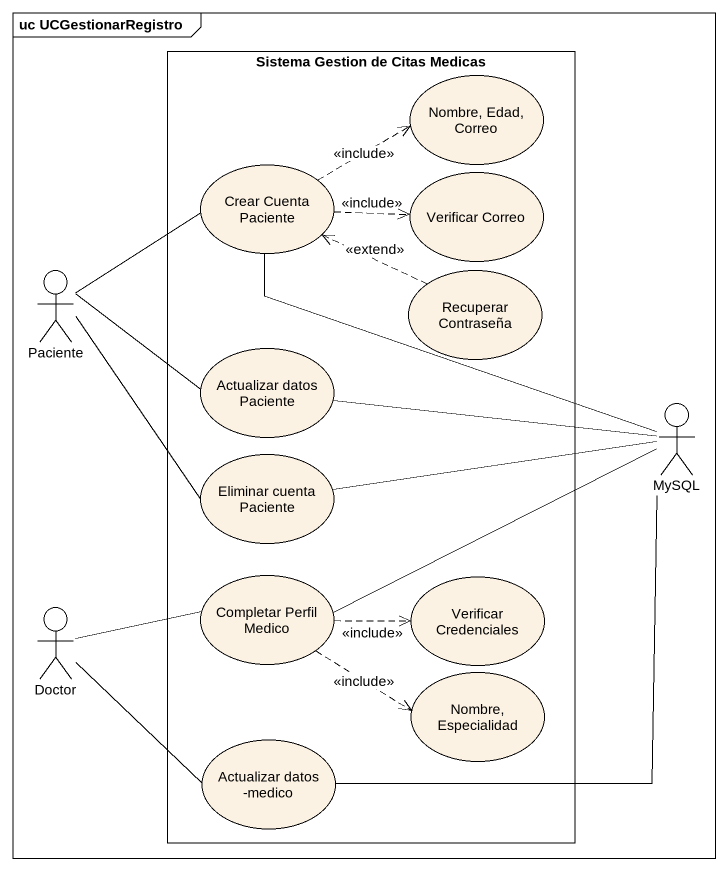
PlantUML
@startuml
mainframe uc UCGestionarRegistro
rectangle "Sistema Gestion de Citas Medicas" as Sistema_Gestion_de_Citas {
  usecase "Nombre, Edad, Correo" as Nombre_Edad_Correo
  usecase "Crear Cuenta Paciente" as Crear_Cuenta_Paciente
  usecase "Verificar Correo" as Verificar_Correo
  usecase "Recuperar Contraseña" as Recuperar_Contraseña
  usecase "Actualizar datos Paciente" as Actualizar_datos_Paciente
  usecase "Eliminar cuenta Paciente" as Eliminar_cuenta_Paciente
  usecase "Completar Perfil Medico" as Completar_Perfil_Medico
  usecase "Verificar Credenciales" as Verificar_Credenciales
  usecase "Nombre, Especialidad" as Nombre_Especialidad
  usecase "Actualizar datos -medico" as Actualizar_datos_medico
}
actor Paciente
actor MySQL
actor Doctor
Crear_Cuenta_Paciente .right.> Nombre_Edad_Correo : <<include>>
Crear_Cuenta_Paciente .right.> Verificar_Correo : <<include>>
Crear_Cuenta_Paciente -- MySQL
Paciente -right- Crear_Cuenta_Paciente
Paciente -right- Actualizar_datos_Paciente
Paciente -- Eliminar_cuenta_Paciente
Recuperar_Contraseña .left.> Crear_Cuenta_Paciente : <<extend>>
Actualizar_datos_Paciente -right- MySQL
Eliminar_cuenta_Paciente -right- MySQL
Completar_Perfil_Medico -right- MySQL
Completar_Perfil_Medico .right.> Verificar_Credenciales : <<include>>
Completar_Perfil_Medico .right.> Nombre_Especialidad : <<include>>
Doctor -right- Completar_Perfil_Medico
Doctor -right- Actualizar_datos_medico
Actualizar_datos_medico -up- MySQL
@enduml
